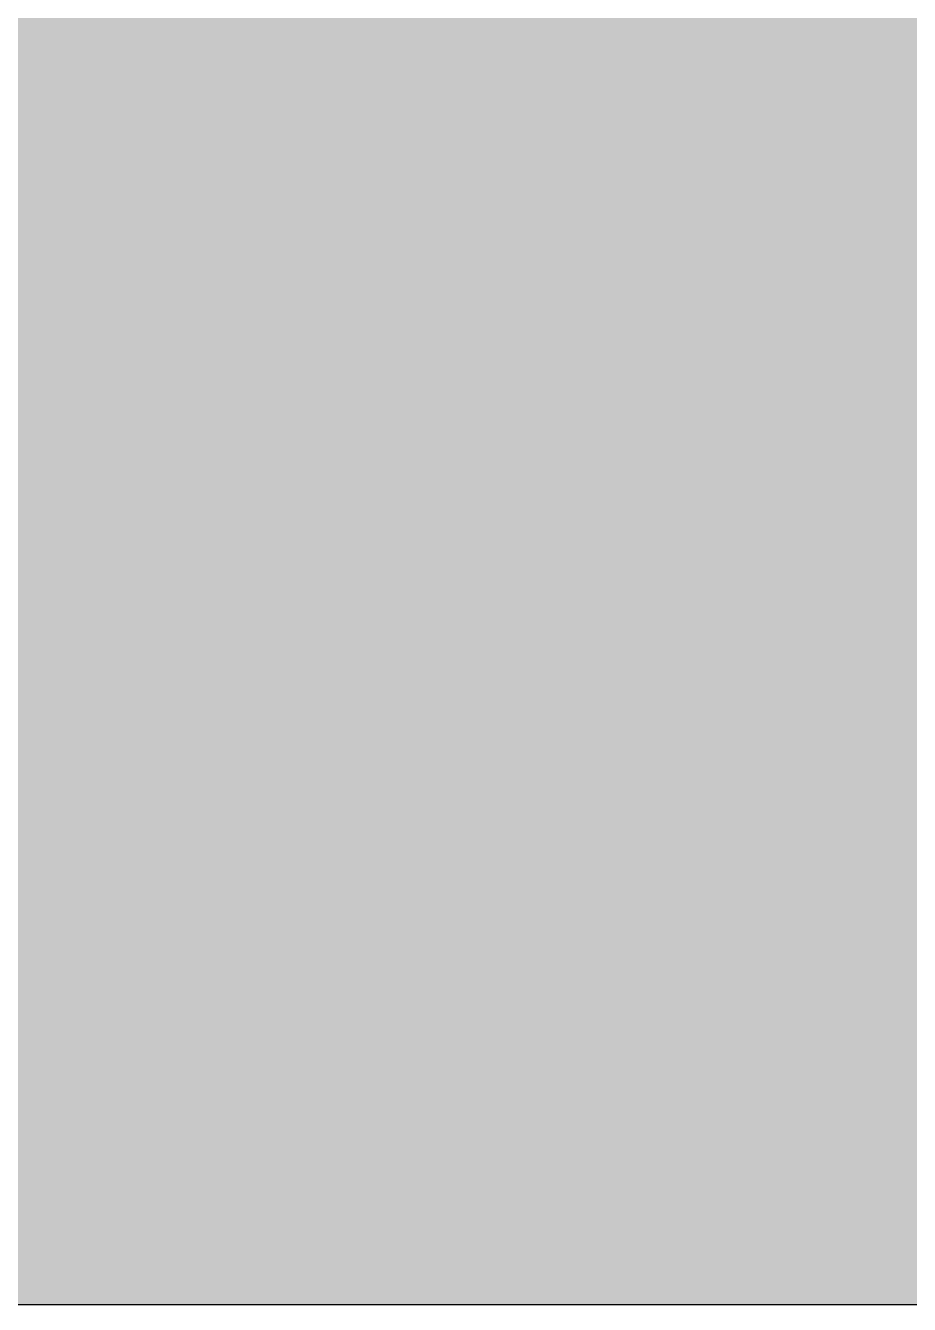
# Model space of a CAD drawing. Header units: inches. Extents: x -4110 to -1807, y 11006 to 12281.
# Drawn here: x -3825.316 to -3824.163, y 11084.289 to 11085.956 of the extents above; entities that cross this region are included whole.
import ezdxf

# ---------------------------------------------------------------- set-up
doc = ezdxf.new("R2010")
doc.units = ezdxf.units.IN
doc.header["$MEASUREMENT"] = 0
for name, color, linetype, lineweight in [('0-1', 7, 'Continuous', 5), ('0-3', 7, 'Continuous', 9), ('A-GLAZ-2', 90, 'Continuous', 30), ('A-WALL-PATT-1', 253, 'Continuous', 9)]:
    doc.layers.add(name, color=color, linetype=linetype, lineweight=lineweight)

# ---------------------------------------------------------------- blocks, each defined once
blk = doc.blocks.new('Window-Double_Hung-Marvin-Essential - ESDH3066 - 1st Floor-V15-ENLARGED RCP - 1ST FLOOR PLAN - EAST')
at = {"layer": 'A-GLAZ-2'}
blk.add_line((-17.75, -0.9063), (-17.75, 4.4375), dxfattribs=at)
blk = doc.blocks.new('CTR - 1st Phase - Shell_rvt-1-ENLARGED RCP - 1ST FLOOR PLAN - EAST')
at = {"layer": 'A-WALL-PATT-1'}
h = blk.add_hatch(dxfattribs=at)
h.set_pattern_fill('FP_1', color=256, style=0, pattern_type=2)
h.set_pattern_definition([(161.57, (0.32, 0.32), (-2.560496185, -0.000537386), [0, -18.214, 2.022, 0]), (18.43, (-0.32, 0.32), (-2.560496185, 0.000537386), [0, -18.214, 2.022, 0]), (108.43, (0.32, 0.32), (1.27922091, -6.400876726), [6.07, -14.166]), (71.57, (-0.32, 0.32), (1.27922091, 6.400876726), [6.07, -14.166])])
h.paths.add_polyline_path([(-3829.3237, 11084.2894), (-3823.8237, 11084.2894), (-3823.8253, 11144.1533), (-3826.4757, 11144.1533), (-3826.7218, 11144.2552), (-3826.8237, 11144.5013), (-3826.8237, 11151.8053), (-3826.7218, 11152.0513), (-3826.4757, 11152.1533), (-3823.8237, 11152.1533), (-3823.8253, 11164.5894), (-3829.3237, 11164.5894), (-3829.3237, 11144.1533)], flags=0)
h.paths.add_polyline_path([(-3823.8237, 11144.3273), (-3823.8253, 11151.9793), (-3826.4757, 11151.9793), (-3826.5988, 11151.9283), (-3826.6497, 11151.8053), (-3826.6497, 11144.5013), (-3826.5988, 11144.3782), (-3826.4757, 11144.3273), (-3823.8253, 11144.3273)], flags=0)
h.paths.add_polyline_path([(-3823.8253, 11394.9894), (-3823.8237, 11394.9894), (-3823.8253, 11403.1533), (-3826.4757, 11403.1533), (-3826.7218, 11403.2552), (-3826.8237, 11403.5013), (-3826.8237, 11410.8053), (-3826.7218, 11411.0513), (-3826.4559, 11411.1533), (-3823.8237, 11411.1533), (-3823.8253, 11428.7644), (-3829.3237, 11428.7644), (-3829.3237, 11394.9894), (-3825.0362, 11394.9894)], flags=0)
h.paths.add_polyline_path([(-3826.4757, 11403.3273), (-3823.8237, 11403.3273), (-3823.8253, 11410.9793), (-3826.4921, 11410.9725), (-3826.5988, 11410.9283), (-3826.6497, 11410.8053), (-3826.6497, 11403.5013), (-3826.5988, 11403.3782)], flags=0)
at = {"layer": '0-3', "rotation": 269.9999999999988}
blk.add_blockref('Window-Double_Hung-Marvin-Essential - ESDH3066 - 1st Floor-V15-ENLARGED RCP - 1ST FLOOR PLAN - EAST', (-3827.6362, 11066.5394), dxfattribs=at)

msp = doc.modelspace()

# ---------------------------------------------------------------- block references
at = {"layer": '0-1'}
msp.add_blockref('CTR - 1st Phase - Shell_rvt-1-ENLARGED RCP - 1ST FLOOR PLAN - EAST', (0, 0), dxfattribs=at)

doc.saveas('drawing.dxf')
